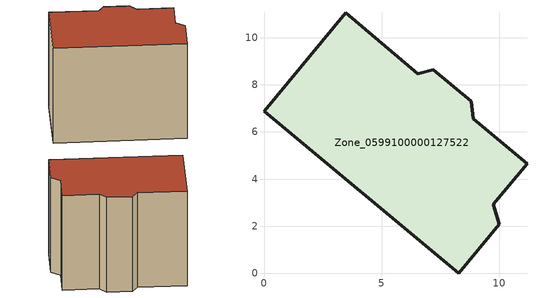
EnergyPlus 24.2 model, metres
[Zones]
Zone_0599100000127522
 floor ground (C_G): 7.19,8.64 8.8,7.29 8.88,6.55 11.17,4.65 9.73,2.93 10,2.07 8.27,0 0,6.88 3.47,11.06 6.52,8.46 z0
 wall outside (C_F): 8.27,0 10,2.07 9.73,2.93 11.17,4.65 8.88,6.55 8.8,7.29 7.19,8.64 6.52,8.46 3.47,11.06 0,6.88 8.27,0 z0:8.92
 roof outside (C_R): 8.88,6.55 8.8,7.29 7.19,8.64 6.52,8.46 3.47,11.06 0,6.88 8.27,0 10,2.07 9.73,2.93 11.17,4.65 z8.92
[BUILDING]
Pand.0599100000127522: North Axis=0; Terrain=City; Loads Convergence Tolerance Value=0.04; Temperature Convergence Tolerance Value=0.4; Solar Distribution=FullExterior; Maximum Number of Warmup Days=25; Minimum Number of Warmup Days=1
[Site:Location]
Rotterdam.The.Hague.AP_ZH_NLD Design_Conditions: Latitude=51.96; Longitude=4.45; Time Zone=1; Elevation=-4.5
[SITE:GROUNDTEMPERATURE:BUILDINGSURFACE]
18, 18, 18, 18, 18, 18, 18, 18, 18, 18, 18, 18
[MATERIAL] Thermal Absorptance=0.9; Solar Absorptance=0.7; Visible Absorptance=0.7
Name | Roughness | Thickness | Conductivity | Density | Specific Heat
G.TI.1946 | MediumSmooth | 0.15 | 1 | 540 | 1210
F.TI.1946 | Rough | 0.3 | 0.857143 | 1920 | 840
R.TI.1946 | MediumRough | 0.2 | 0.1 | 1500 | 1000
[CONSTRUCTION]
C_G: G.TI.1946
C_F: F.TI.1946
C_R: R.TI.1946
[ZONE]
Zone_0599100000127522: Type=1; Multiplier=1; Ceiling Height=Autocalculate; Volume=Autocalculate; Floor Area=autocalculate; Part of Total Floor Area=Yes
[ZONEINFILTRATION:DESIGNFLOWRATE]
Infil_Zone_0599100000127522: Zone or ZoneList or Space or SpaceList=Zone_0599100000127522; Schedule=AlwaysOn; Design Flow Rate Calculation Method=Flow/Area; Flow Rate per Floor Area=0.003; Constant Term Coefficient=1; Temperature Term Coefficient=0; Velocity Term Coefficient=0; Velocity Squared Term Coefficient=0
[HVACTEMPLATE:ZONE:IDEALLOADSAIRSYSTEM]
Zone_0599100000127522: Maximum Heating Supply Air Temperature=50; Minimum Cooling Supply Air Temperature=13; Maximum Heating Supply Air Humidity Ratio=0.0156; Minimum Cooling Supply Air Humidity Ratio=0.0077; Heating Limit=NoLimit; Cooling Limit=NoLimit; Dehumidification Control Type=ConstantSensibleHeatRatio; Cooling Sensible Heat Ratio=0.7; Dehumidification Setpoint=60; Humidification Control Type=None; Humidification Setpoint=30; Outdoor Air Method=None; Outdoor Air Flow Rate per Person=0.00944; Outdoor Air Flow Rate per Zone Floor Area=0; Outdoor Air Flow Rate per Zone=0; Demand Controlled Ventilation Type=None; Outdoor Air Economizer Type=NoEconomizer; Heat Recovery Type=None; Sensible Heat Recovery Effectiveness=0.7; Latent Heat Recovery Effectiveness=0.65
[ZONECONTROL:THERMOSTAT]
ThermostatControl_Zone_0599100000127522: Zone or ZoneList=Zone_0599100000127522; Control Type Schedule=DualSetpointControlType; Control 1=Thermostat_Zone_0599100000127522; Temperature Difference Between Cutout And Setpoint=0
[THERMOSTATSETPOINT:DUALSETPOINT]
Thermostat_Zone_0599100000127522: Heating Setpoint Temperature Schedule=HeatingSetpoint_Zone_0599100000127522; Cooling Setpoint Temperature Schedule=CoolingSetpoint_Zone_0599100000127522
[SCHEDULE:COMPACT]
HeatingSetpoint_Zone_0599100000127522: Through: 12/31, For: AllDays, Until: 24:00, 21
CoolingSetpoint_Zone_0599100000127522: Through: 12/31, For: AllDays, Until: 24:00, 24
DualSetpointControlType: Through: 12/31, For: AllDays, Until: 24:00, 4
AlwaysOn: Through: 12/31, For: AllDays, Until: 24:00, 1
